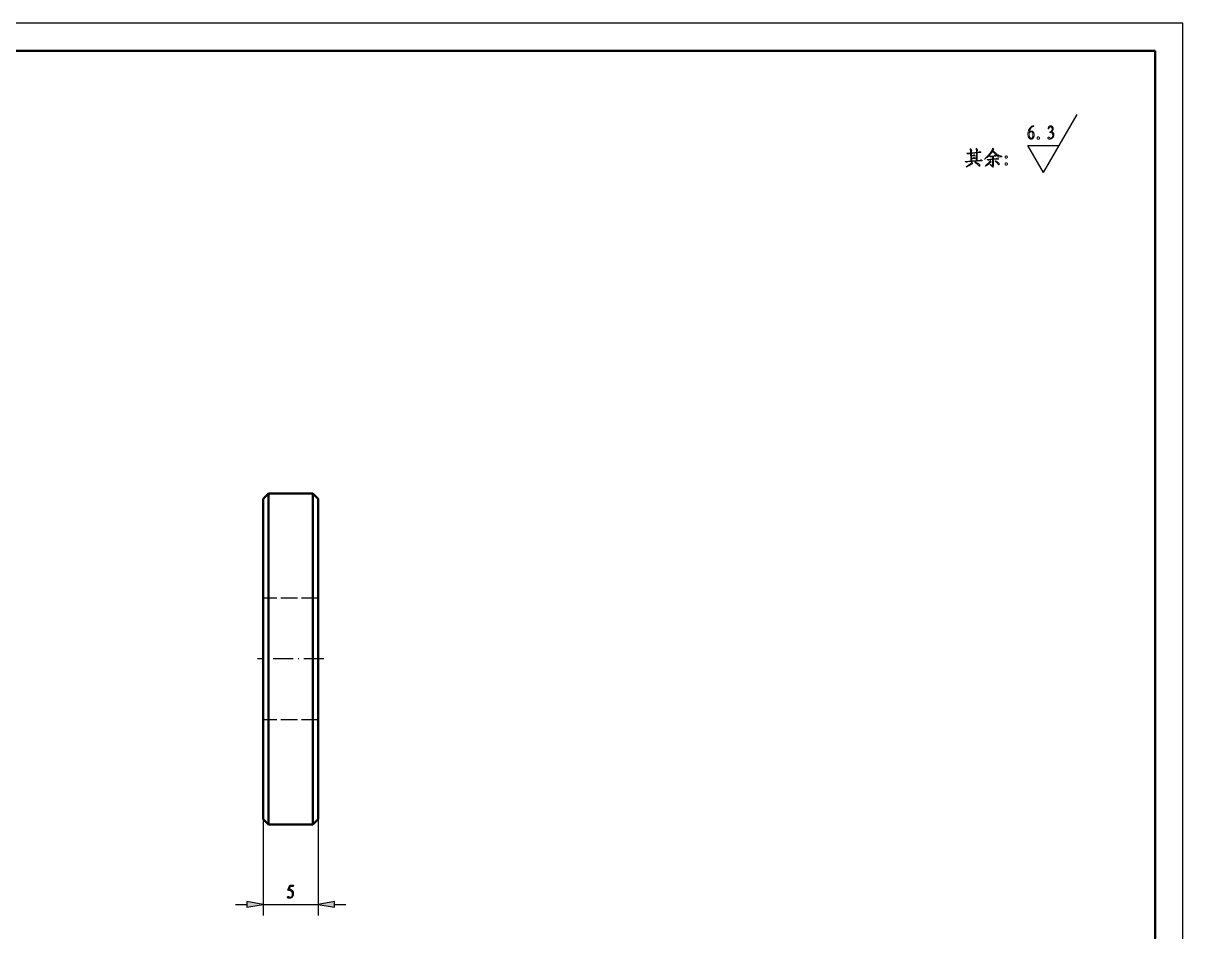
# Model space of a CAD drawing. Extents: x 0 to 420, y 0 to 297.
# Drawn here: x 210 to 420, y 132.4 to 297 of the extents above; entities that cross this region are included whole.
import ezdxf

# ---------------------------------------------------------------- set-up
doc = ezdxf.new("R2010")
doc.units = 0
doc.linetypes.add('DASHDOT', pattern=[18.5, 12, -3, 0.5, -3])
doc.linetypes.add('DASHED', pattern=[15, 12, -3])

msp = doc.modelspace()

# ---------------------------------------------------------------- linework, layer by layer
at = {"color": 7, "lineweight": 25}
for p, q in [((420, 297), (0, 297)), ((420, 0), (420, 297))]:
    msp.add_line(p, q, dxfattribs=at)
at = {"color": 7, "lineweight": 50}
for p, q in [((415, 292), (25, 292)), ((415, 5), (415, 292)), ((253.43, 181.84), (253.43, 210.84)), ((254.43, 181.84), (254.43, 211.84)), ((262.43, 181.84), (262.43, 211.84)), ((263.43, 181.84), (263.43, 210.84)), ((253.43, 152.84), (253.43, 181.84)), ((254.43, 151.84), (254.43, 181.84)), ((262.43, 151.84), (262.43, 181.84)), ((263.43, 152.84), (263.43, 181.84))]:
    msp.add_line(p, q, dxfattribs=at)
at = {"color": 5, "lineweight": 25, "ltscale": 0.303109}
msp.add_line((394.79, 269.96), (400.86, 280.46), dxfattribs=at)
at = {"color": 5, "lineweight": 25, "ltscale": 0.141451}
for p, q in [((394.79, 269.96), (391.96, 274.86)), ((391.96, 274.86), (397.62, 274.86))]:
    msp.add_line(p, q, dxfattribs=at)
at = {"color": 7, "lineweight": 50, "ltscale": 0.035355}
for p, q in [((253.43, 210.84), (254.43, 211.84)), ((263.43, 210.84), (262.43, 211.84)), ((253.43, 152.84), (254.43, 151.84)), ((263.43, 152.84), (262.43, 151.84))]:
    msp.add_line(p, q, dxfattribs=at)
at = {"color": 7, "linetype": 'DASHED', "lineweight": 25}
for p, q in [((254.43, 181.84), (254.43, 211.84)), ((262.43, 181.84), (262.43, 211.84))]:
    msp.add_line(p, q, dxfattribs=at)
at = {"color": 7, "lineweight": 50, "ltscale": 0.2}
for p, q in [((254.43, 211.84), (262.43, 211.84)), ((254.43, 151.84), (262.43, 151.84))]:
    msp.add_line(p, q, dxfattribs=at)
at = {"color": 7, "linetype": 'DASHED', "lineweight": 25, "ltscale": 0.25}
for p, q in [((263.43, 192.84), (253.43, 192.84)), ((263.43, 170.84), (253.43, 170.84))]:
    msp.add_line(p, q, dxfattribs=at)
at = {"color": 14, "linetype": 'DASHDOT', "lineweight": 25, "ltscale": 0.30003}
msp.add_line((264.43, 181.84), (252.43, 181.84), dxfattribs=at)
at = {"color": 7, "linetype": 'DASHED', "lineweight": 25, "ltscale": 0.35081}
for p, q in [((254.43, 167.81), (254.43, 181.84)), ((262.43, 167.81), (262.43, 181.84))]:
    msp.add_line(p, q, dxfattribs=at)
at = {"color": 7, "linetype": 'DASHED', "lineweight": 25, "ltscale": 0.39919}
for p, q in [((254.43, 151.84), (254.43, 167.81)), ((262.43, 151.84), (262.43, 167.81))]:
    msp.add_line(p, q, dxfattribs=at)
at = {"color": 5, "lineweight": 25, "ltscale": 0.436282}
for p, q in [((253.43, 152.84), (253.43, 135.39)), ((263.43, 152.84), (263.43, 135.39))]:
    msp.add_line(p, q, dxfattribs=at)
at = {"color": 5, "lineweight": 25, "ltscale": 0.051139}
for p, q in [((248.43, 137.39), (250.47, 137.39)), ((266.38, 137.39), (268.43, 137.39))]:
    msp.add_line(p, q, dxfattribs=at)
at = {"color": 5, "lineweight": 25, "ltscale": 0.25}
msp.add_line((253.43, 137.39), (263.43, 137.39), dxfattribs=at)
at = {"color": 5, "lineweight": 5}
for points in [[(392.96, 277.27), (392.98, 277.23), (393, 277.19), (393.02, 277.14), (393.03, 277.09), (393.05, 277.04), (393.06, 276.99), (393.07, 276.93), (393.07, 276.87), (393.08, 276.81), (393.08, 276.75), (393.08, 276.69), (393.07, 276.63), (393.07, 276.57), (393.06, 276.51), (393.04, 276.46), (393.03, 276.4), (393.01, 276.35), (392.99, 276.31), (392.96, 276.26), (392.94, 276.22), (392.91, 276.18), (392.87, 276.14), (392.84, 276.11), (392.8, 276.08), (392.76, 276.06), (392.71, 276.04), (392.67, 276.02), (392.62, 276.01), (392.57, 276.01), (392.51, 276), (392.46, 276.01), (392.4, 276.02), (392.36, 276.03), (392.31, 276.05), (392.27, 276.07), (392.22, 276.1), (392.19, 276.13), (392.15, 276.17), (392.12, 276.22), (392.09, 276.26), (392.06, 276.32), (392.04, 276.37), (392.01, 276.43), (392, 276.49), (391.98, 276.55), (391.97, 276.62), (391.96, 276.69), (391.95, 276.75), (391.95, 276.83), (391.94, 276.9), (391.95, 276.98), (391.95, 277.05), (391.96, 277.12), (391.97, 277.2), (391.98, 277.27), (391.99, 277.34), (392.01, 277.41), (392.03, 277.48), (392.05, 277.55), (392.08, 277.62), (392.11, 277.69), (392.14, 277.75), (392.17, 277.81), (392.21, 277.87), (392.24, 277.93), (392.28, 277.98), (392.33, 278.04), (392.37, 278.09), (392.42, 278.13), (392.46, 278.18), (392.51, 278.22), (392.57, 278.26), (392.62, 278.29), (392.68, 278.32), (392.73, 278.35), (392.79, 278.37), (392.85, 278.38), (392.92, 278.4), (392.98, 278.41), (393.05, 278.41), (393.05, 278.33), (393, 278.32), (392.95, 278.31), (392.9, 278.3), (392.86, 278.29), (392.81, 278.27), (392.77, 278.25), (392.73, 278.23), (392.69, 278.2), (392.65, 278.17), (392.61, 278.14), (392.58, 278.11), (392.55, 278.08), (392.51, 278.04), (392.48, 278), (392.46, 277.96), (392.43, 277.92), (392.41, 277.87), (392.38, 277.82), (392.36, 277.77), (392.34, 277.72), (392.32, 277.67), (392.3, 277.62), (392.29, 277.57), (392.27, 277.53), (392.26, 277.49), (392.25, 277.45), (392.24, 277.41), (392.23, 277.38), (392.22, 277.35), (392.22, 277.32), (392.23, 277.33), (392.25, 277.34), (392.27, 277.35), (392.28, 277.36), (392.3, 277.37), (392.32, 277.38), (392.33, 277.39), (392.35, 277.4), (392.37, 277.41), (392.38, 277.42), (392.4, 277.43), (392.42, 277.44), (392.44, 277.44), (392.46, 277.45), (392.49, 277.46), (392.52, 277.46), (392.55, 277.46), (392.58, 277.47), (392.61, 277.47), (392.65, 277.47), (392.68, 277.47), (392.72, 277.46), (392.75, 277.45), (392.79, 277.44), (392.82, 277.42), (392.85, 277.4), (392.88, 277.37), (392.9, 277.34), (392.93, 277.31)], [(392.16, 276.81), (392.16, 276.77), (392.17, 276.72), (392.17, 276.68), (392.18, 276.64), (392.19, 276.6), (392.2, 276.56), (392.21, 276.52), (392.22, 276.47), (392.24, 276.43), (392.26, 276.39), (392.28, 276.36), (392.3, 276.32), (392.32, 276.29), (392.34, 276.26), (392.36, 276.24), (392.38, 276.21), (392.4, 276.19), (392.42, 276.18), (392.44, 276.17), (392.46, 276.16), (392.49, 276.15), (392.51, 276.14), (392.53, 276.14), (392.56, 276.15), (392.58, 276.15), (392.61, 276.16), (392.63, 276.17), (392.66, 276.19), (392.69, 276.2), (392.72, 276.22), (392.74, 276.25), (392.77, 276.28), (392.79, 276.32), (392.81, 276.37), (392.82, 276.43), (392.84, 276.49), (392.85, 276.56), (392.85, 276.64), (392.86, 276.73), (392.86, 276.83), (392.86, 276.92), (392.85, 277), (392.84, 277.08), (392.82, 277.14), (392.8, 277.19), (392.77, 277.24), (392.74, 277.27), (392.7, 277.3), (392.66, 277.31), (392.61, 277.32), (392.56, 277.32), (392.51, 277.31), (392.47, 277.31), (392.43, 277.31), (392.4, 277.3), (392.37, 277.29), (392.34, 277.28), (392.31, 277.27), (392.29, 277.26), (392.27, 277.25), (392.26, 277.24), (392.24, 277.22), (392.23, 277.21), (392.22, 277.19), (392.21, 277.18), (392.2, 277.16), (392.19, 277.15), (392.18, 277.14), (392.18, 277.12), (392.18, 277.11), (392.17, 277.09), (392.17, 277.07), (392.17, 277.05), (392.17, 277.02), (392.17, 276.99), (392.16, 276.96), (392.16, 276.93), (392.16, 276.89), (392.16, 276.85)], [(395.62, 277.88), (395.63, 277.92), (395.63, 277.96), (395.64, 278), (395.65, 278.04), (395.66, 278.07), (395.67, 278.11), (395.68, 278.14), (395.7, 278.17), (395.71, 278.2), (395.73, 278.23), (395.75, 278.25), (395.77, 278.27), (395.79, 278.3), (395.81, 278.31), (395.83, 278.33), (395.86, 278.35), (395.88, 278.36), (395.9, 278.37), (395.93, 278.38), (395.95, 278.38), (395.97, 278.39), (396, 278.39), (396.02, 278.4), (396.05, 278.4), (396.07, 278.4), (396.09, 278.4), (396.12, 278.4), (396.14, 278.4), (396.16, 278.39), (396.18, 278.39), (396.2, 278.39), (396.23, 278.38), (396.25, 278.37), (396.27, 278.36), (396.3, 278.34), (396.32, 278.33), (396.34, 278.31), (396.37, 278.29), (396.39, 278.27), (396.41, 278.25), (396.44, 278.22), (396.46, 278.19), (396.48, 278.16), (396.49, 278.13), (396.51, 278.1), (396.52, 278.06), (396.52, 278.02), (396.53, 277.98), (396.53, 277.93), (396.53, 277.88), (396.53, 277.84), (396.52, 277.79), (396.5, 277.74), (396.48, 277.69), (396.46, 277.63), (396.43, 277.58), (396.4, 277.53), (396.36, 277.47), (396.31, 277.42), (396.26, 277.36), (396.3, 277.34), (396.34, 277.32), (396.37, 277.3), (396.4, 277.28), (396.43, 277.25), (396.46, 277.23), (396.49, 277.2), (396.51, 277.18), (396.53, 277.15), (396.55, 277.13), (396.57, 277.1), (396.59, 277.07), (396.6, 277.03), (396.61, 277), (396.62, 276.96), (396.63, 276.92), (396.64, 276.87), (396.64, 276.82), (396.65, 276.77), (396.65, 276.72), (396.64, 276.67), (396.64, 276.62), (396.62, 276.57), (396.61, 276.52), (396.58, 276.47), (396.56, 276.42), (396.52, 276.37), (396.49, 276.32), (396.44, 276.28), (396.39, 276.23), (396.34, 276.19), (396.29, 276.15), (396.25, 276.12), (396.2, 276.09), (396.15, 276.06), (396.11, 276.04), (396.06, 276.03), (396.02, 276.01), (395.98, 276.01), (395.94, 276), (395.9, 276.01), (395.86, 276.01), (395.82, 276.01), (395.79, 276.02), (395.76, 276.02), (395.73, 276.03), (395.71, 276.04), (395.68, 276.05), (395.66, 276.07), (395.64, 276.08), (395.63, 276.1), (395.61, 276.11), (395.6, 276.12), (395.59, 276.14), (395.58, 276.15), (395.57, 276.17), (395.56, 276.18), (395.56, 276.2), (395.55, 276.21), (395.55, 276.22), (395.55, 276.24), (395.56, 276.25), (395.56, 276.26), (395.56, 276.27), (395.56, 276.29), (395.57, 276.3), (395.57, 276.31), (395.58, 276.32), (395.59, 276.32), (395.59, 276.33), (395.6, 276.34), (395.61, 276.35), (395.62, 276.35), (395.63, 276.36), (395.64, 276.37), (395.65, 276.37), (395.66, 276.37), (395.67, 276.38), (395.68, 276.38), (395.7, 276.38), (395.71, 276.38), (395.72, 276.38), (395.73, 276.38), (395.75, 276.38), (395.76, 276.38), (395.77, 276.37), (395.78, 276.37), (395.79, 276.37), (395.8, 276.36), (395.81, 276.35), (395.82, 276.35), (395.84, 276.34), (395.85, 276.32), (395.86, 276.31), (395.87, 276.29), (395.88, 276.27), (395.89, 276.25), (395.9, 276.22), (395.91, 276.2), (395.92, 276.17), (395.98, 276.17), (396.04, 276.18), (396.09, 276.18), (396.14, 276.19), (396.19, 276.21), (396.23, 276.22), (396.26, 276.24), (396.29, 276.27), (396.32, 276.29), (396.35, 276.32), (396.37, 276.35), (396.39, 276.38), (396.4, 276.42), (396.42, 276.45), (396.43, 276.49), (396.44, 276.53), (396.45, 276.57), (396.45, 276.61), (396.45, 276.65), (396.46, 276.7), (396.45, 276.74), (396.45, 276.78), (396.44, 276.82), (396.44, 276.86), (396.42, 276.9), (396.41, 276.93), (396.4, 276.97), (396.38, 277), (396.36, 277.03), (396.33, 277.06), (396.31, 277.08), (396.28, 277.11), (396.24, 277.13), (396.2, 277.15), (396.16, 277.16), (396.12, 277.18), (396.07, 277.19), (396.01, 277.2), (395.96, 277.2), (395.9, 277.21), (395.9, 277.29), (395.93, 277.29), (395.96, 277.3), (395.99, 277.3), (396.02, 277.31), (396.05, 277.33), (396.08, 277.34), (396.11, 277.36), (396.14, 277.39), (396.17, 277.41), (396.2, 277.44), (396.23, 277.47), (396.25, 277.5), (396.28, 277.54), (396.29, 277.57), (396.31, 277.6), (396.32, 277.64), (396.33, 277.68), (396.34, 277.72), (396.34, 277.76), (396.35, 277.8), (396.35, 277.84), (396.34, 277.87), (396.34, 277.91), (396.33, 277.94), (396.33, 277.98), (396.32, 278.01), (396.31, 278.03), (396.3, 278.06), (396.29, 278.08), (396.27, 278.1), (396.26, 278.12), (396.24, 278.14), (396.22, 278.16), (396.2, 278.17), (396.18, 278.18), (396.15, 278.19), (396.13, 278.2), (396.1, 278.2), (396.07, 278.21), (396.05, 278.21), (396.02, 278.21), (395.99, 278.2), (395.96, 278.2), (395.94, 278.2), (395.91, 278.19), (395.89, 278.18), (395.87, 278.17), (395.85, 278.16), (395.84, 278.15), (395.82, 278.14), (395.81, 278.12), (395.79, 278.11), (395.78, 278.09), (395.77, 278.06), (395.75, 278.04), (395.74, 278.01), (395.73, 277.98), (395.72, 277.95), (395.71, 277.92), (395.7, 277.88)], [(393.94, 276), (393.92, 276), (393.9, 275.99), (393.87, 275.98), (393.85, 275.98), (393.83, 275.98), (393.8, 275.98), (393.78, 275.99), (393.76, 275.99), (393.73, 276), (393.71, 276.01), (393.68, 276.02), (393.66, 276.04), (393.65, 276.06), (393.63, 276.07), (393.62, 276.09), (393.61, 276.12), (393.61, 276.14), (393.6, 276.16), (393.6, 276.19), (393.61, 276.22), (393.61, 276.24), (393.62, 276.27), (393.62, 276.29), (393.63, 276.31), (393.65, 276.33), (393.66, 276.35), (393.67, 276.36), (393.69, 276.37), (393.71, 276.38), (393.73, 276.39), (393.75, 276.39), (393.77, 276.4), (393.79, 276.4), (393.81, 276.4), (393.83, 276.4), (393.85, 276.4), (393.87, 276.4), (393.89, 276.4), (393.91, 276.39), (393.93, 276.39), (393.94, 276.38), (393.96, 276.37), (393.98, 276.36), (393.99, 276.35), (394, 276.33), (394.01, 276.31), (394.02, 276.29), (394.03, 276.27), (394.03, 276.24), (394.04, 276.21), (394.04, 276.18), (394.04, 276.15), (394.03, 276.13), (394.03, 276.11), (394.02, 276.08), (394.01, 276.06), (393.99, 276.05), (393.98, 276.03), (393.96, 276.02)], [(380.91, 273.44), (383.03, 273.64), (383.04, 273.65), (383.06, 273.65), (383.07, 273.66), (383.09, 273.66), (383.11, 273.67), (383.13, 273.68), (383.16, 273.7), (383.18, 273.71), (383.21, 273.72), (383.23, 273.74), (383.41, 273.62), (383.42, 273.56), (381.29, 273.34), (381.27, 273.34), (381.26, 273.34), (381.24, 273.34), (381.22, 273.33), (381.2, 273.33), (381.18, 273.32), (381.16, 273.31), (381.14, 273.31), (381.12, 273.3), (381.1, 273.29)], [(381.77, 273.93), (381.76, 273.9), (381.75, 273.88), (381.74, 273.85), (381.73, 273.83), (381.72, 273.81), (381.72, 273.79), (381.71, 273.77), (381.71, 273.75), (381.71, 273.74), (381.71, 273.72), (381.72, 273.69), (381.72, 273.63), (381.73, 273.54), (381.73, 273.42), (381.74, 273.26), (381.75, 273.07), (381.75, 272.85), (381.76, 272.6), (381.77, 272.32), (381.78, 272), (381.63, 272), (381.56, 273.82), (381.56, 273.85), (381.56, 273.88), (381.55, 273.91), (381.54, 273.94), (381.54, 273.98), (381.53, 274.03), (381.52, 274.07), (381.51, 274.12), (381.5, 274.17), (381.48, 274.23), (381.54, 274.23)], [(381.65, 273.03), (382.06, 273.08), (382.07, 273.09), (382.08, 273.09), (382.09, 273.1), (382.1, 273.1), (382.12, 273.11), (382.13, 273.12), (382.15, 273.13), (382.16, 273.14), (382.18, 273.15), (382.19, 273.16), (382.36, 273.05), (382.37, 273), (381.67, 272.9)], [(382.74, 272.07), (382.59, 272.07), (382.63, 273.92), (382.63, 273.94), (382.63, 273.97), (382.62, 274), (382.62, 274.04), (382.61, 274.07), (382.6, 274.11), (382.59, 274.16), (382.58, 274.2), (382.56, 274.25), (382.55, 274.3), (382.59, 274.34), (382.84, 274.04), (382.83, 274.01), (382.82, 273.99), (382.81, 273.97), (382.8, 273.95), (382.79, 273.93), (382.79, 273.91), (382.79, 273.9), (382.78, 273.88), (382.78, 273.87), (382.78, 273.85), (382.78, 273.83), (382.78, 273.76), (382.78, 273.67), (382.77, 273.54), (382.77, 273.38), (382.77, 273.18), (382.76, 272.95), (382.75, 272.69), (382.75, 272.4)], [(385.36, 273.83), (385.39, 273.89), (385.42, 273.95), (385.45, 274), (385.47, 274.05), (385.49, 274.11), (385.5, 274.15), (385.51, 274.2), (385.52, 274.24), (385.53, 274.29), (385.53, 274.33), (385.58, 274.34), (385.76, 274.07), (385.74, 274.05), (385.73, 274.04), (385.71, 274.03), (385.7, 274.02), (385.69, 274.01), (385.68, 274), (385.67, 273.99), (385.66, 273.98), (385.66, 273.98), (385.65, 273.97), (385.65, 273.96), (385.64, 273.95), (385.63, 273.93), (385.62, 273.91), (385.6, 273.89), (385.58, 273.86), (385.56, 273.83), (385.54, 273.79), (385.51, 273.74), (385.48, 273.7), (385.45, 273.65), (385.41, 273.6), (385.37, 273.54), (385.33, 273.49), (385.29, 273.43), (385.24, 273.37), (385.19, 273.31), (385.14, 273.25), (385.08, 273.18), (385.02, 273.12), (384.96, 273.05), (384.89, 272.98), (384.82, 272.91), (384.73, 272.84), (384.65, 272.76), (384.55, 272.69), (384.45, 272.61), (384.35, 272.53), (384.24, 272.45), (384.12, 272.37), (384.08, 272.43), (384.18, 272.51), (384.28, 272.59), (384.38, 272.67), (384.47, 272.75), (384.55, 272.83), (384.63, 272.9), (384.71, 272.98), (384.78, 273.05), (384.84, 273.12), (384.9, 273.18), (384.96, 273.25), (385.01, 273.32), (385.06, 273.38), (385.11, 273.45), (385.16, 273.51), (385.2, 273.58), (385.25, 273.64), (385.29, 273.7), (385.32, 273.77)], [(386.02, 273.1), (386.2, 272.99), (386.2, 272.93), (385.34, 272.82), (385.33, 272.82), (385.31, 272.82), (385.3, 272.82), (385.29, 272.82), (385.27, 272.81), (385.25, 272.81), (385.23, 272.8), (385.22, 272.8), (385.2, 272.79), (385.17, 272.78), (385, 272.92), (385.82, 273), (385.84, 273.01), (385.86, 273.01), (385.88, 273.02), (385.9, 273.03), (385.92, 273.04), (385.94, 273.05), (385.96, 273.06), (385.98, 273.07), (386, 273.08)], [(387.25, 272.88), (387.25, 272.82), (386.7, 272.75), (385.49, 273.9), (385.54, 273.98), (385.7, 273.84), (385.85, 273.71), (385.98, 273.59), (386.11, 273.49), (386.22, 273.39), (386.32, 273.31), (386.41, 273.24), (386.49, 273.17), (386.56, 273.13), (386.62, 273.09), (386.67, 273.06), (386.72, 273.03), (386.78, 273), (386.84, 272.98), (386.9, 272.96), (386.97, 272.94), (387.03, 272.92), (387.1, 272.9), (387.18, 272.89)], [(383.68, 272.08), (381.02, 271.87), (381, 271.86), (380.98, 271.86), (380.96, 271.86), (380.93, 271.86), (380.91, 271.85), (380.88, 271.85), (380.86, 271.85), (380.83, 271.84), (380.8, 271.83), (380.77, 271.82), (380.58, 271.96), (383.29, 272.17), (383.3, 272.17), (383.32, 272.17), (383.34, 272.18), (383.35, 272.19), (383.38, 272.2), (383.4, 272.21), (383.42, 272.22), (383.45, 272.23), (383.48, 272.25), (383.51, 272.26), (383.67, 272.15)], [(380.8, 270.95), (380.76, 271.02), (380.85, 271.07), (380.94, 271.13), (381.03, 271.18), (381.11, 271.23), (381.18, 271.28), (381.25, 271.32), (381.31, 271.36), (381.37, 271.4), (381.42, 271.44), (381.47, 271.48), (381.51, 271.51), (381.55, 271.54), (381.59, 271.58), (381.62, 271.62), (381.66, 271.65), (381.69, 271.69), (381.71, 271.72), (381.74, 271.76), (381.76, 271.8), (381.78, 271.84), (381.84, 271.82), (381.93, 271.56), (381.91, 271.56), (381.88, 271.55), (381.85, 271.54), (381.82, 271.53), (381.79, 271.51), (381.75, 271.49), (381.71, 271.46), (381.67, 271.44), (381.62, 271.41), (381.57, 271.37), (381.52, 271.34), (381.46, 271.3), (381.4, 271.26), (381.33, 271.22), (381.25, 271.18), (381.17, 271.14), (381.09, 271.09), (381, 271.04), (380.9, 271)], [(382.06, 272.59), (382.07, 272.59), (382.09, 272.6), (382.11, 272.6), (382.12, 272.61), (382.14, 272.62), (382.16, 272.63), (382.18, 272.64), (382.2, 272.65), (382.22, 272.66), (382.23, 272.67), (382.4, 272.58), (382.41, 272.52), (381.67, 272.41), (381.67, 272.55)], [(383.18, 271.09), (383.11, 271.16), (383.04, 271.23), (382.96, 271.3), (382.88, 271.38), (382.8, 271.45), (382.71, 271.52), (382.62, 271.59), (382.53, 271.66), (382.43, 271.73), (382.33, 271.8), (382.37, 271.85), (382.45, 271.81), (382.53, 271.78), (382.6, 271.74), (382.67, 271.71), (382.73, 271.68), (382.79, 271.64), (382.85, 271.61), (382.9, 271.58), (382.95, 271.56), (383, 271.53), (383.04, 271.51), (383.08, 271.48), (383.11, 271.46), (383.14, 271.44), (383.17, 271.42), (383.19, 271.41), (383.21, 271.4), (383.22, 271.38), (383.23, 271.37), (383.23, 271.37), (383.23, 271.36), (383.24, 271.34), (383.24, 271.33), (383.24, 271.3), (383.24, 271.28), (383.24, 271.25), (383.24, 271.21), (383.25, 271.18), (383.25, 271.13), (383.25, 271.09)], [(384.95, 271.6), (384.91, 271.55), (384.85, 271.5), (384.79, 271.45), (384.73, 271.4), (384.66, 271.35), (384.59, 271.3), (384.52, 271.25), (384.43, 271.2), (384.35, 271.15), (384.26, 271.1), (384.22, 271.15), (384.3, 271.22), (384.38, 271.28), (384.46, 271.34), (384.53, 271.39), (384.6, 271.45), (384.66, 271.5), (384.72, 271.56), (384.77, 271.61), (384.82, 271.66), (384.86, 271.71), (384.9, 271.76), (384.94, 271.8), (384.97, 271.85), (385, 271.89), (385.03, 271.93), (385.05, 271.97), (385.07, 272.01), (385.09, 272.05), (385.11, 272.09), (385.12, 272.12), (385.17, 272.12), (385.28, 271.84), (385.26, 271.84), (385.24, 271.83), (385.21, 271.82), (385.18, 271.8), (385.15, 271.78), (385.12, 271.75), (385.08, 271.72), (385.04, 271.68), (385, 271.64)], [(386.6, 272.37), (384.95, 272.23), (384.94, 272.23), (384.93, 272.23), (384.91, 272.23), (384.89, 272.23), (384.88, 272.22), (384.86, 272.21), (384.84, 272.21), (384.82, 272.2), (384.8, 272.19), (384.78, 272.18), (384.6, 272.33), (386.2, 272.47), (386.21, 272.47), (386.23, 272.47), (386.25, 272.48), (386.27, 272.49), (386.29, 272.49), (386.31, 272.5), (386.33, 272.51), (386.36, 272.52), (386.39, 272.54), (386.42, 272.55), (386.6, 272.43)], [(385.71, 271.33), (385.7, 271.28), (385.7, 271.23), (385.69, 271.19), (385.69, 271.14), (385.68, 271.1), (385.67, 271.06), (385.66, 271.03), (385.65, 271), (385.64, 270.96), (385.62, 270.94), (385.09, 271.39), (385.12, 271.44), (385.52, 271.22), (385.52, 271.24), (385.53, 271.26), (385.53, 271.28), (385.53, 271.3), (385.54, 271.32), (385.54, 271.34), (385.54, 271.36), (385.54, 271.39), (385.54, 271.41), (385.54, 271.44), (385.54, 272.93), (385.71, 272.93)], [(386.56, 271.76), (386.59, 271.73), (386.61, 271.71), (386.64, 271.7), (386.66, 271.68), (386.67, 271.67), (386.69, 271.65), (386.7, 271.64), (386.71, 271.63), (386.72, 271.62), (386.73, 271.61), (386.73, 271.6), (386.73, 271.59), (386.74, 271.57), (386.74, 271.55), (386.74, 271.53), (386.74, 271.49), (386.74, 271.46), (386.75, 271.42), (386.75, 271.38), (386.75, 271.33), (386.68, 271.33), (386.62, 271.4), (386.57, 271.47), (386.51, 271.54), (386.45, 271.61), (386.38, 271.68), (386.32, 271.75), (386.25, 271.82), (386.17, 271.88), (386.1, 271.95), (386.02, 272.02), (386.05, 272.06), (386.12, 272.02), (386.19, 271.98), (386.25, 271.95), (386.31, 271.92), (386.36, 271.89), (386.41, 271.86), (386.45, 271.83), (386.49, 271.8), (386.53, 271.78)], [(387.93, 272.94), (387.95, 272.94), (387.97, 272.95), (387.99, 272.95), (388.01, 272.95), (388.03, 272.95), (388.05, 272.95), (388.07, 272.95), (388.08, 272.94), (388.1, 272.94), (388.12, 272.93), (388.14, 272.92), (388.15, 272.91), (388.17, 272.9), (388.18, 272.89), (388.19, 272.87), (388.2, 272.86), (388.21, 272.84), (388.22, 272.82), (388.23, 272.8), (388.24, 272.77), (388.24, 272.75), (388.24, 272.73), (388.24, 272.71), (388.23, 272.69), (388.23, 272.67), (388.21, 272.65), (388.2, 272.63), (388.18, 272.61), (388.16, 272.6), (388.14, 272.58), (388.12, 272.57), (388.09, 272.56), (388.07, 272.55), (388.04, 272.55), (388.02, 272.54), (388, 272.54), (387.97, 272.55), (387.95, 272.55), (387.92, 272.56), (387.9, 272.58), (387.88, 272.59), (387.86, 272.61), (387.84, 272.62), (387.83, 272.64), (387.82, 272.66), (387.81, 272.68), (387.81, 272.7), (387.8, 272.72), (387.8, 272.75), (387.81, 272.77), (387.81, 272.8), (387.82, 272.82), (387.83, 272.84), (387.84, 272.86), (387.85, 272.88), (387.86, 272.9), (387.87, 272.91), (387.89, 272.92), (387.91, 272.93)], [(387.91, 271.3), (387.89, 271.32), (387.87, 271.33), (387.86, 271.34), (387.84, 271.36), (387.83, 271.38), (387.82, 271.4), (387.82, 271.42), (387.81, 271.44), (387.81, 271.47), (387.81, 271.5), (387.82, 271.52), (387.82, 271.55), (387.83, 271.57), (387.84, 271.59), (387.85, 271.61), (387.86, 271.63), (387.88, 271.64), (387.89, 271.65), (387.91, 271.66), (387.93, 271.67), (387.95, 271.68), (387.97, 271.69), (387.99, 271.69), (388.01, 271.69), (388.03, 271.69), (388.05, 271.69), (388.07, 271.69), (388.09, 271.68), (388.11, 271.68), (388.13, 271.67), (388.15, 271.66), (388.17, 271.64), (388.19, 271.63), (388.2, 271.62), (388.21, 271.6), (388.22, 271.58), (388.23, 271.57), (388.24, 271.55), (388.25, 271.53), (388.25, 271.5), (388.25, 271.48), (388.25, 271.46), (388.25, 271.44), (388.24, 271.42), (388.23, 271.4), (388.22, 271.38), (388.21, 271.36), (388.19, 271.35), (388.17, 271.33), (388.15, 271.32), (388.12, 271.31), (388.1, 271.3), (388.08, 271.29), (388.05, 271.28), (388.03, 271.28), (388.01, 271.28), (387.98, 271.28), (387.96, 271.29), (387.94, 271.29)]]:
    msp.add_lwpolyline(points, close=True, dxfattribs=at)
at = {"color": 5, "lineweight": 25}
for points in [[(258.78, 139.25), (258.78, 139.31), (258.78, 139.36), (258.77, 139.42), (258.75, 139.47), (258.73, 139.52), (258.71, 139.56), (258.68, 139.61), (258.65, 139.65), (258.62, 139.69), (258.58, 139.73), (258.54, 139.77), (258.49, 139.8), (258.44, 139.83), (258.38, 139.86), (258.32, 139.88), (258.25, 139.9), (258.18, 139.92), (258.1, 139.93), (258.02, 139.94), (257.94, 139.95), (258.29, 140.84), (258.98, 140.84), (258.88, 140.62), (258.32, 140.62), (258.14, 140.17), (258.22, 140.15), (258.29, 140.14), (258.35, 140.12), (258.42, 140.1), (258.48, 140.07), (258.53, 140.04), (258.59, 140.02), (258.64, 139.98), (258.68, 139.95), (258.72, 139.92), (258.76, 139.88), (258.79, 139.83), (258.82, 139.79), (258.85, 139.74), (258.87, 139.68), (258.89, 139.63), (258.9, 139.56), (258.91, 139.5), (258.92, 139.43), (258.92, 139.35), (258.92, 139.28), (258.91, 139.21), (258.9, 139.14), (258.89, 139.08), (258.87, 139.01), (258.85, 138.96), (258.82, 138.9), (258.79, 138.85), (258.76, 138.79), (258.72, 138.75), (258.68, 138.7), (258.64, 138.66), (258.6, 138.63), (258.56, 138.6), (258.51, 138.57), (258.47, 138.55), (258.42, 138.53), (258.38, 138.51), (258.33, 138.51), (258.28, 138.5), (258.23, 138.5), (258.19, 138.5), (258.15, 138.5), (258.11, 138.5), (258.07, 138.51), (258.04, 138.51), (258.01, 138.52), (257.99, 138.53), (257.97, 138.54), (257.95, 138.55), (257.93, 138.56), (257.92, 138.57), (257.91, 138.59), (257.9, 138.6), (257.89, 138.61), (257.88, 138.63), (257.88, 138.64), (257.87, 138.66), (257.87, 138.68), (257.87, 138.69), (257.87, 138.71), (257.87, 138.72), (257.87, 138.74), (257.88, 138.75), (257.89, 138.76), (257.89, 138.77), (257.9, 138.78), (257.91, 138.79), (257.92, 138.8), (257.94, 138.81), (257.95, 138.81), (257.96, 138.82), (257.98, 138.82), (257.99, 138.83), (258.01, 138.83), (258.02, 138.83), (258.03, 138.83), (258.05, 138.82), (258.06, 138.82), (258.07, 138.81), (258.09, 138.81), (258.1, 138.8), (258.11, 138.79), (258.12, 138.78), (258.14, 138.76), (258.15, 138.74), (258.16, 138.72), (258.17, 138.7), (258.17, 138.68), (258.18, 138.65), (258.25, 138.65), (258.32, 138.66), (258.38, 138.67), (258.43, 138.68), (258.48, 138.69), (258.53, 138.71), (258.57, 138.73), (258.6, 138.75), (258.63, 138.78), (258.66, 138.81), (258.68, 138.84), (258.71, 138.88), (258.72, 138.91), (258.74, 138.95), (258.75, 139), (258.76, 139.04), (258.77, 139.09), (258.78, 139.14), (258.78, 139.2)], [(250.47, 136.87), (253.43, 137.39), (250.47, 137.91)], [(266.38, 137.91), (263.43, 137.39), (266.38, 136.87)]]:
    msp.add_lwpolyline(points, close=True, dxfattribs=at)
for points in [[(250.47, 136.87), (253.43, 137.39), (250.47, 136.87), (250.47, 137.91)], [(266.38, 137.91), (263.43, 137.39), (266.38, 137.91), (266.38, 136.87)]]:
    msp.add_solid(points, dxfattribs=at)

doc.saveas('drawing.dxf')
